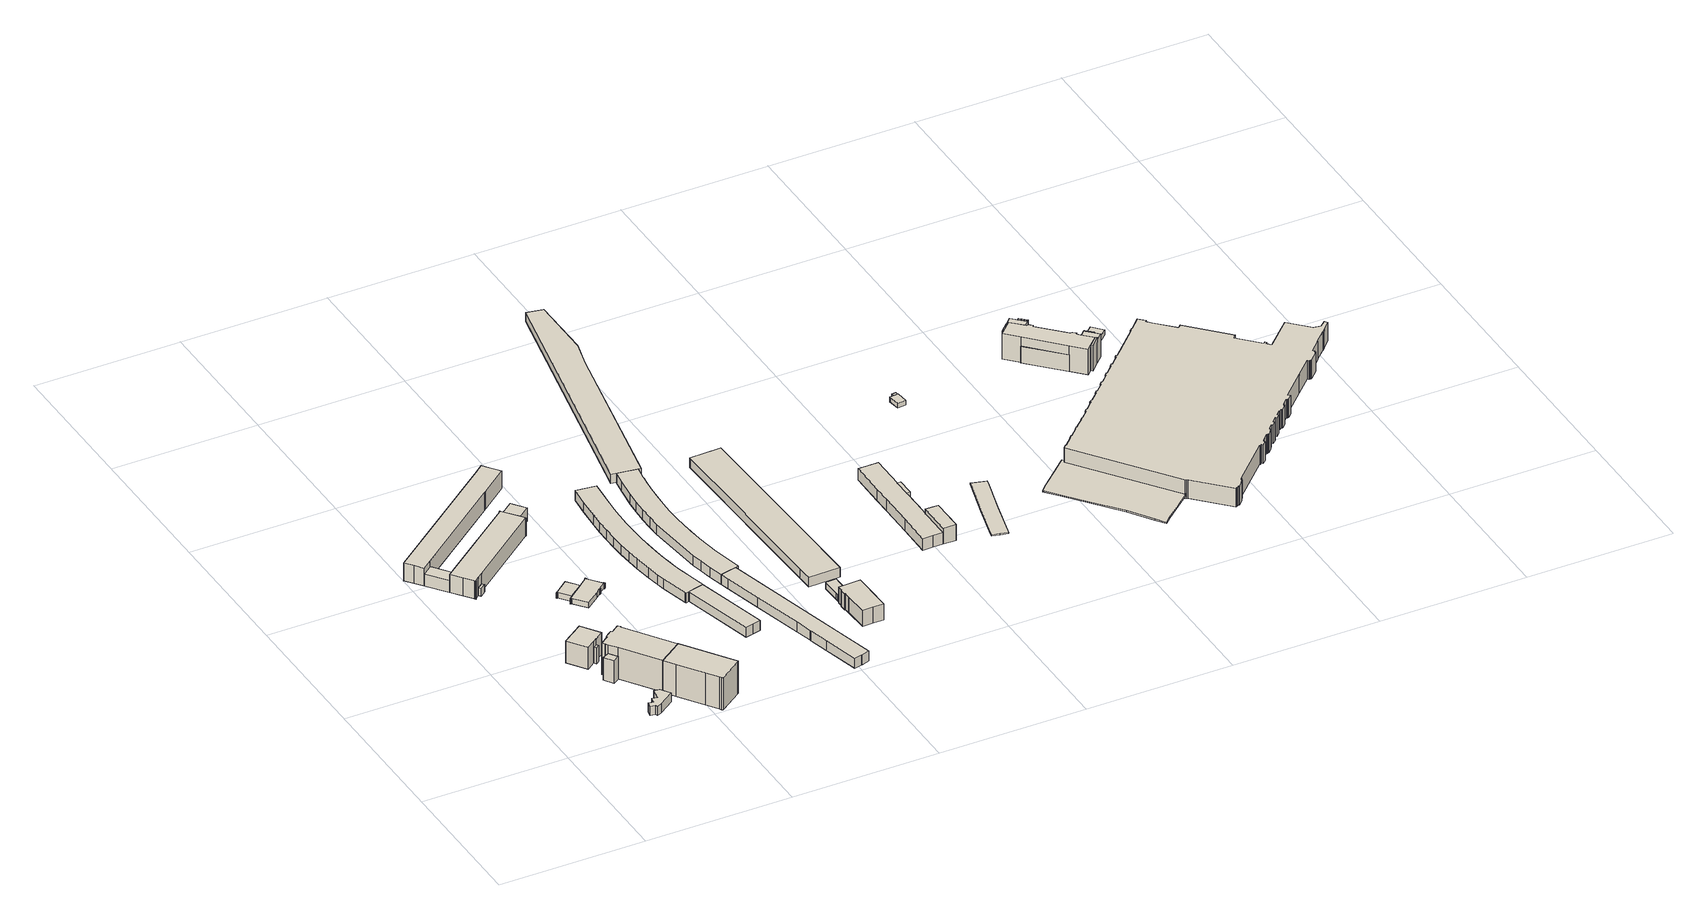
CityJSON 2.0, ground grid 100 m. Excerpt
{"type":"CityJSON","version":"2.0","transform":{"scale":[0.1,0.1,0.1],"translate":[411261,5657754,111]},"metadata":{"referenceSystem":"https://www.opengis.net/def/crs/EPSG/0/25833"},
"CityObjects":{
"building1":{"type":"Building","attributes":{"Dachtyp_tdc":"tdcPolyFlatRoof","Gemeindeschluessel":14612000,"Dachneigung":0,"QualitaetDacherkennung":60,"Geometrietyp2DReferenz":"3000","measuredHeight":16.54,"function":"31001_2000","roofType":"1000"},"geometry":[{"type":"Solid","lod":"1","boundaries":[[[[0,1,2,3]],[[4,5,6,7]],[[3,5,4,0]],[[2,6,5,3]],[[1,7,6,2]],[[0,4,7,1]]]]}]},
"building2":{"type":"Building","attributes":{"Dachtyp_tdc":"tdcPolyFlatRoof","Gemeindeschluessel":14612000,"Dachneigung":0,"QualitaetDacherkennung":17,"Geometrietyp2DReferenz":"3000","measuredHeight":6.6,"function":"31001_2000","roofType":"1000"},"geometry":[{"type":"Solid","lod":"1","boundaries":[[[[8,9,10,11,12,13,14,15,16,17,18]],[[19,20,21,22,23,24,25,26,27,28,29]],[[18,20,19,8]],[[17,21,20,18]],[[16,22,21,17]],[[15,23,22,16]],[[14,24,23,15]],[[13,25,24,14]],[[12,26,25,13]],[[11,27,26,12]],[[10,28,27,11]],[[9,29,28,10]],[[8,19,29,9]]]]}]},
"building3":{"type":"Building","attributes":{"Gemeindeschluessel":14612000,"Geometrietyp2DReferenz":"3000","function":"31001_2000","roofType":"9999"},"children":["building3-1","building3-2","building3-3"]},
"building3-1":{"type":"BuildingPart","attributes":{"Dachtyp_tdc":"tdcPolyFlatRoof","Dachneigung":3.13,"QualitaetDacherkennung":58,"Geometrietyp2DReferenz":"3000","measuredHeight":3.82,"roofType":"2100"},"parents":["building3"],"geometry":[{"type":"Solid","lod":"1","boundaries":[[[[30,31,32,33,32,34]],[[35,36,37,38,37,39]],[[34,36,35,30]],[[32,37,36,34]],[[37,32,31,39]],[[30,35,39,31]]]]}]},
"building3-2":{"type":"BuildingPart","attributes":{"Dachtyp_tdc":"tdcTentRoof","Dachneigung":30.51,"QualitaetDacherkennung":85,"Geometrietyp2DReferenz":"3000","measuredHeight":18.32,"roofType":"3500"},"parents":["building3"],"geometry":[{"type":"Solid","lod":"1","boundaries":[[[[40,41,42,43,44,45,46,47,48,49]],[[50,51,52,53,54,55,39,38,56,57]],[[49,51,50,40]],[[48,52,51,49]],[[47,53,52,48]],[[46,54,53,47]],[[45,55,54,46]],[[44,39,55,45]],[[43,38,39,44]],[[42,56,38,43]],[[41,57,56,42]],[[40,50,57,41]]]]}]},
"building3-3":{"type":"BuildingPart","attributes":{"Dachtyp_tdc":"tdcFreeFormRoof","Dachneigung":62.97,"QualitaetDacherkennung":15,"Geometrietyp2DReferenz":"3000","measuredHeight":12.81,"roofType":"5000"},"parents":["building3"],"geometry":[{"type":"Solid","lod":"1","boundaries":[[[[58,59,60,61,62]],[[50,63,64,52,51]],[[62,63,50,58]],[[61,64,63,62]],[[60,52,64,61]],[[59,51,52,60]],[[58,50,51,59]]]]}]},
"building4":{"type":"Building","attributes":{"Dachtyp_tdc":"tdcGableRoof","Gemeindeschluessel":14612000,"Dachneigung":44.58,"QualitaetDacherkennung":52,"Geometrietyp2DReferenz":"3000","measuredHeight":28.07,"function":"31001_2000","roofType":"3100"},"geometry":[{"type":"Solid","lod":"1","boundaries":[[[[65,66,67,68,69,70,71,72,73,74,75,76,77,78,79,80,81,82]],[[83,84,85,86,87,88,89,90,91,92,93,94,95,96,97,98,99,100]],[[82,84,83,65]],[[81,85,84,82]],[[80,86,85,81]],[[79,87,86,80]],[[78,88,87,79]],[[77,89,88,78]],[[76,90,89,77]],[[75,91,90,76]],[[74,92,91,75]],[[73,93,92,74]],[[72,94,93,73]],[[71,95,94,72]],[[70,96,95,71]],[[69,97,96,70]],[[68,98,97,69]],[[67,99,98,68]],[[66,100,99,67]],[[65,83,100,66]]]]}]},
"building5":{"type":"Building","attributes":{"Dachtyp_tdc":"tdcFreeFormRoof","Gemeindeschluessel":14612000,"Dachneigung":44.03,"QualitaetDacherkennung":47,"Geometrietyp2DReferenz":"3000","measuredHeight":28.09,"function":"31001_2000","roofType":"5000"},"geometry":[{"type":"Solid","lod":"1","boundaries":[[[[101,102,103,104,105,106,107,108,109,110]],[[111,112,113,114,115,116,117,118,119,120]],[[110,112,111,101]],[[109,113,112,110]],[[108,114,113,109]],[[107,115,114,108]],[[106,116,115,107]],[[105,117,116,106]],[[104,118,117,105]],[[103,119,118,104]],[[102,120,119,103]],[[101,111,120,102]]]]}]},
"building6":{"type":"Building","attributes":{"Gemeindeschluessel":14612000,"Geometrietyp2DReferenz":"3000","function":"31001_9998","roofType":"9999"},"children":["building6-1","building6-2","building6-3","building6-4"]},
"building6-1":{"type":"BuildingPart","attributes":{"Dachtyp_tdc":"tdcGableRoof","Dachneigung":61.88,"QualitaetDacherkennung":1,"Geometrietyp2DReferenz":"3000","measuredHeight":9.3,"roofType":"3100"},"parents":["building6"],"geometry":[{"type":"Solid","lod":"1","boundaries":[[[[121,122,123,124]],[[125,126,127,128]],[[124,126,125,121]],[[123,127,126,124]],[[122,128,127,123]],[[121,125,128,122]]]]}]},
"building6-2":{"type":"BuildingPart","attributes":{"Dachtyp_tdc":"tdcGableRoof","Dachneigung":22.52,"QualitaetDacherkennung":87,"Geometrietyp2DReferenz":"3000","measuredHeight":14.28,"roofType":"3100"},"parents":["building6"],"geometry":[{"type":"Solid","lod":"1","boundaries":[[[[129,130,131,132,133,134,135,136,137,138,139]],[[140,141,142,143,144,145,146,147,148,149,150]],[[139,141,140,129]],[[138,142,141,139]],[[137,143,142,138]],[[136,144,143,137]],[[135,145,144,136]],[[134,146,145,135]],[[133,147,146,134]],[[132,148,147,133]],[[131,149,148,132]],[[130,150,149,131]],[[129,140,150,130]]]]}]},
"building6-3":{"type":"BuildingPart","attributes":{"Dachtyp_tdc":"tdcPolyFlatRoof","Dachneigung":0,"QualitaetDacherkennung":51,"Geometrietyp2DReferenz":"3000","measuredHeight":8.92,"roofType":"1000"},"parents":["building6"],"geometry":[{"type":"Solid","lod":"1","boundaries":[[[[151,152,153,154,155]],[[156,142,141,157,158]],[[155,142,156,151]],[[154,141,142,155]],[[153,157,141,154]],[[152,158,157,153]],[[151,156,158,152]]]]}]},
"building6-4":{"type":"BuildingPart","attributes":{"Dachtyp_tdc":"tdcGableRoof","Dachneigung":19.02,"QualitaetDacherkennung":51,"Geometrietyp2DReferenz":"3000","measuredHeight":14.68,"roofType":"3100"},"parents":["building6"],"geometry":[{"type":"Solid","lod":"1","boundaries":[[[[159,160,161,162,163,164,165,166,167,168,169,170,171,172,173,174,175,176,177,178]],[[158,179,180,181,182,183,184,185,186,187,188,125,128,189,190,191,192,193,194,156]],[[177,179,158,178]],[[176,180,179,177]],[[175,181,180,176]],[[174,182,181,175]],[[173,183,182,174]],[[172,184,183,173]],[[171,185,184,172]],[[170,186,185,171]],[[169,187,186,170]],[[168,188,187,169]],[[167,125,188,168]],[[166,128,125,167]],[[165,189,128,166]],[[164,190,189,165]],[[163,191,190,164]],[[162,192,191,163]],[[161,193,192,162]],[[160,194,193,161]],[[159,156,194,160]],[[178,158,156,159]]]]}]},
"building7":{"type":"Building","attributes":{"Gemeindeschluessel":14612000,"Geometrietyp2DReferenz":"3000","function":"31001_2000","roofType":"9999"},"children":["building7-1","building7-2"]},
"building7-1":{"type":"BuildingPart","attributes":{"Dachtyp_tdc":"tdcPolyFlatRoof","Dachneigung":0,"QualitaetDacherkennung":70,"Geometrietyp2DReferenz":"3000","measuredHeight":4.04,"roofType":"1000"},"parents":["building7"],"geometry":[{"type":"MultiSurface","lod":"1","boundaries":[[[195,196,197,198,199,200,201,202]],[[203,204,205,206,207,208,209,210]],[[202,203,211,212]],[[201,204,203,202]],[[200,205,204,201]],[[199,206,205,200]],[[198,207,206,199]],[[197,208,207,198]],[[196,209,208,197]],[[195,210,209,196]],[[210,195,202,203]]]}]},
"building7-2":{"type":"BuildingPart","attributes":{"Dachtyp_tdc":"tdcPolyFlatRoof","Dachneigung":0,"QualitaetDacherkennung":71,"Geometrietyp2DReferenz":"3000","measuredHeight":3.96,"roofType":"1000"},"parents":["building7"],"geometry":[{"type":"Solid","lod":"1","boundaries":[[[[213,214,215,216,217,218,219,220,221,222,223,224,225,226,227,228,229,230,231,232,233]],[[210,234,235,236,237,238,239,240,241,242,243,244,245,246,247,248,249,250,251,252,211]],[[233,210,211,213]],[[232,234,210,233]],[[231,235,234,232]],[[230,236,235,231]],[[229,237,236,230]],[[228,238,237,229]],[[227,239,238,228]],[[226,240,239,227]],[[225,241,240,226]],[[224,242,241,225]],[[223,243,242,224]],[[222,244,243,223]],[[221,245,244,222]],[[220,246,245,221]],[[219,247,246,220]],[[218,248,247,219]],[[217,249,248,218]],[[216,250,249,217]],[[215,251,250,216]],[[214,252,251,215]],[[213,211,252,214]]]]}]},
"building8":{"type":"Building","attributes":{"Dachtyp_tdc":"tdcPolyFlatRoof","Gemeindeschluessel":14612000,"Dachneigung":0,"QualitaetDacherkennung":54,"Geometrietyp2DReferenz":"3000","measuredHeight":9.97,"function":"31001_9998","roofType":"1000"},"geometry":[{"type":"Solid","lod":"1","boundaries":[[[[253,254,255,256]],[[257,258,259,260]],[[256,258,257,253]],[[255,259,258,256]],[[254,260,259,255]],[[253,257,260,254]]]]}]},
"building9":{"type":"Building","attributes":{"Dachtyp_tdc":"tdcFreeFormRoof","Gemeindeschluessel":14612000,"Dachneigung":14.2,"QualitaetDacherkennung":96,"Geometrietyp2DReferenz":"3000","measuredHeight":7.87,"function":"31001_2000","roofType":"5000"},"geometry":[{"type":"Solid","lod":"1","boundaries":[[[[261,262,263,264,265,266,267,268,269]],[[270,271,272,273,274,275,276,277,278]],[[269,271,270,261]],[[268,272,271,269]],[[267,273,272,268]],[[266,274,273,267]],[[265,275,274,266]],[[264,276,275,265]],[[263,277,276,264]],[[262,278,277,263]],[[261,270,278,262]]]]}]},
"building10":{"type":"Building","attributes":{"Dachtyp_tdc":"tdcFreeFormRoof","Gemeindeschluessel":14612000,"Dachneigung":10.04,"QualitaetDacherkennung":33,"Geometrietyp2DReferenz":"3000","measuredHeight":8.33,"function":"31001_2000","roofType":"5000"},"geometry":[{"type":"Solid","lod":"1","boundaries":[[[[279,280,281,282,283,284,285,286,287,288,289,290,291,292,293,261,269,268,267,294,295,296,297,298,299,300,301,302,303,304,305,306,307,308,309]],[[310,311,312,313,314,315,316,317,318,319,320,321,322,323,324,325,326,327,328,329,330,331,332,333,334,335,336,337,338,339,340,341,342,343,344]],[[309,311,310,279]],[[308,312,311,309]],[[307,313,312,308]],[[306,314,313,307]],[[305,315,314,306]],[[304,316,315,305]],[[303,317,316,304]],[[302,318,317,303]],[[301,319,318,302]],[[300,320,319,301]],[[299,321,320,300]],[[298,322,321,299]],[[297,323,322,298]],[[296,324,323,297]],[[295,325,324,296]],[[294,326,325,295]],[[267,327,326,294]],[[268,328,327,267]],[[269,329,328,268]],[[261,330,329,269]],[[293,331,330,261]],[[292,332,331,293]],[[291,333,332,292]],[[290,334,333,291]],[[289,335,334,290]],[[288,336,335,289]],[[287,337,336,288]],[[286,338,337,287]],[[285,339,338,286]],[[284,340,339,285]],[[283,341,340,284]],[[282,342,341,283]],[[281,343,342,282]],[[280,344,343,281]],[[279,310,344,280]]]]}]},
"building11":{"type":"Building","attributes":{"Dachtyp_tdc":"tdcGableRoof","Gemeindeschluessel":14612000,"Dachneigung":17.45,"QualitaetDacherkennung":96,"Geometrietyp2DReferenz":"3000","measuredHeight":8.22,"function":"31001_2000","roofType":"3100"},"geometry":[{"type":"Solid","lod":"1","boundaries":[[[[345,346,347,348,349,350,351,352,353,354,355,356,357,358,359,360]],[[361,362,363,364,365,366,367,368,369,370,371,372,373,374,375,376]],[[360,362,361,345]],[[359,363,362,360]],[[358,364,363,359]],[[357,365,364,358]],[[356,366,365,357]],[[355,367,366,356]],[[354,368,367,355]],[[353,369,368,354]],[[352,370,369,353]],[[351,371,370,352]],[[350,372,371,351]],[[349,373,372,350]],[[348,374,373,349]],[[347,375,374,348]],[[346,376,375,347]],[[345,361,376,346]]]]}]},
"building12":{"type":"Building","attributes":{"Dachtyp_tdc":"tdcFreeFormRoof","Gemeindeschluessel":14612000,"Dachneigung":17.55,"QualitaetDacherkennung":87,"Geometrietyp2DReferenz":"3000","measuredHeight":8.69,"function":"31001_2000","roofType":"5000"},"geometry":[{"type":"Solid","lod":"1","boundaries":[[[[377,378,379,380,381,382,383,384,385,386,387,388,389,390,391,392,393,394,395,396,397,398,399,400,401,402,403,404,405]],[[406,407,408,409,410,411,412,413,414,415,416,417,418,419,420,421,422,423,424,425,426,427,428,429,430,431,432,433,434]],[[405,407,406,377]],[[404,408,407,405]],[[403,409,408,404]],[[402,410,409,403]],[[401,411,410,402]],[[400,412,411,401]],[[399,413,412,400]],[[398,414,413,399]],[[397,415,414,398]],[[396,416,415,397]],[[395,417,416,396]],[[394,418,417,395]],[[393,419,418,394]],[[392,420,419,393]],[[391,421,420,392]],[[390,422,421,391]],[[389,423,422,390]],[[388,424,423,389]],[[387,425,424,388]],[[386,426,425,387]],[[385,427,426,386]],[[384,428,427,385]],[[383,429,428,384]],[[382,430,429,383]],[[381,431,430,382]],[[380,432,431,381]],[[379,433,432,380]],[[378,434,433,379]],[[377,406,434,378]]]]}]},
"building13":{"type":"Building","attributes":{"Gemeindeschluessel":14612000,"Geometrietyp2DReferenz":"3000","function":"31001_2000","roofType":"9999"},"children":["building13-1","building13-2"]},
"building13-1":{"type":"BuildingPart","attributes":{"Dachtyp_tdc":"tdcGableRoof","Dachneigung":11.07,"QualitaetDacherkennung":82,"Geometrietyp2DReferenz":"3000","measuredHeight":12.51,"roofType":"3100"},"parents":["building13"],"geometry":[{"type":"Solid","lod":"1","boundaries":[[[[435,436,437,438,439,440,441,442,443,444,445,446,447,448,449,450,451]],[[452,453,454,455,456,457,458,459,460,461,462,463,464,465,466,467,468]],[[451,453,452,435]],[[450,454,453,451]],[[449,455,454,450]],[[448,456,455,449]],[[447,457,456,448]],[[446,458,457,447]],[[445,459,458,446]],[[444,460,459,445]],[[443,461,460,444]],[[442,462,461,443]],[[441,463,462,442]],[[440,464,463,441]],[[439,465,464,440]],[[438,466,465,439]],[[437,467,466,438]],[[436,468,467,437]],[[435,452,468,436]]]]}]},
"building13-2":{"type":"BuildingPart","attributes":{"Dachtyp_tdc":"tdcPolyFlatRoof","Dachneigung":0,"QualitaetDacherkennung":95,"Geometrietyp2DReferenz":"3000","measuredHeight":4.83,"roofType":"1000"},"parents":["building13"],"geometry":[{"type":"Solid","lod":"1","boundaries":[[[[469,470,471,472,473,474,475,476]],[[467,465,477,478,479,480,481,482]],[[476,465,467,469]],[[475,477,465,476]],[[474,478,477,475]],[[473,479,478,474]],[[472,480,479,473]],[[471,481,480,472]],[[470,482,481,471]],[[469,467,482,470]]]]}]},
"building14":{"type":"Building","attributes":{"Dachtyp_tdc":"tdcFreeFormRoof","Gemeindeschluessel":14612000,"Dachneigung":11.44,"QualitaetDacherkennung":81,"Geometrietyp2DReferenz":"3000","measuredHeight":8.37,"function":"31001_2000","roofType":"5000"},"geometry":[{"type":"Solid","lod":"1","boundaries":[[[[483,484,485,486,487,488,489]],[[490,491,492,493,494,495,496]],[[489,491,490,483]],[[488,492,491,489]],[[487,493,492,488]],[[486,494,493,487]],[[485,495,494,486]],[[484,496,495,485]],[[483,490,496,484]]]]}]},
"building15":{"type":"Building","attributes":{"Dachtyp_tdc":"tdcFreeFormRoof","Gemeindeschluessel":14612000,"Dachneigung":10.99,"QualitaetDacherkennung":85,"Geometrietyp2DReferenz":"3000","measuredHeight":7.46,"function":"31001_2000","roofType":"5000"},"geometry":[{"type":"Solid","lod":"1","boundaries":[[[[497,498,499,500,501,502]],[[503,504,505,506,507,508]],[[502,504,503,497]],[[501,505,504,502]],[[500,506,505,501]],[[499,507,506,500]],[[498,508,507,499]],[[497,503,508,498]]]]}]},
"building16":{"type":"Building","attributes":{"Gemeindeschluessel":14612000,"Geometrietyp2DReferenz":"3000","function":"31001_9998","roofType":"9999"},"children":["building16-1","building16-2","building16-3"]},
"building16-1":{"type":"BuildingPart","attributes":{"Dachtyp_tdc":"tdcHipAndGableRoof","Dachneigung":10.29,"QualitaetDacherkennung":41,"Geometrietyp2DReferenz":"3000","measuredHeight":9.18,"roofType":"5000"},"parents":["building16"],"geometry":[{"type":"Solid","lod":"1","boundaries":[[[[509,510,511,512,513]],[[514,515,516,517,518]],[[513,515,514,509]],[[512,516,515,513]],[[511,517,516,512]],[[510,518,517,511]],[[509,514,518,510]]]]}]},
"building16-2":{"type":"BuildingPart","attributes":{"Dachtyp_tdc":"tdcPolyFlatRoof","Dachneigung":14.45,"QualitaetDacherkennung":57,"Geometrietyp2DReferenz":"3000","measuredHeight":12.69,"roofType":"2100"},"parents":["building16"],"geometry":[{"type":"Solid","lod":"1","boundaries":[[[[519,520,521,522,523]],[[524,525,526,527,528]],[[523,525,524,519]],[[522,526,525,523]],[[521,527,526,522]],[[520,528,527,521]],[[519,524,528,520]]]]}]},
"building16-3":{"type":"BuildingPart","attributes":{"Dachtyp_tdc":"tdcGableRoof","Dachneigung":16.32,"QualitaetDacherkennung":34,"Geometrietyp2DReferenz":"3000","measuredHeight":9.53,"roofType":"3100"},"parents":["building16"],"geometry":[{"type":"Solid","lod":"1","boundaries":[[[[529,530,531,532,533,534,535,536,537,538,539,540,541,542,543,544]],[[514,545,546,547,548,525,524,549,550,551,552,553,554,555,556,515]],[[544,514,515,529]],[[543,545,514,544]],[[542,546,545,543]],[[541,547,546,542]],[[540,548,547,541]],[[539,525,548,540]],[[538,524,525,539]],[[537,549,524,538]],[[536,550,549,537]],[[535,551,550,536]],[[534,552,551,535]],[[533,553,552,534]],[[532,554,553,533]],[[531,555,554,532]],[[530,556,555,531]],[[529,515,556,530]]]]}]},
"building17":{"type":"Building","attributes":{"Erfassungsdatum_Objekt":"2021-12-02","BodenHoehe":114.56,"gemHoehe":0,"BauwerkHoehe":1,"Breite":10.5,"Gemeindeschluessel":"14612000","Geometrietyp2DReferenz":"3000","measuredHeight":1,"function":"53001_1800"},"geometry":[{"type":"Solid","lod":"1","boundaries":[[[[557,558,559,560,561,562,563,564,565,566,567,568,569]],[[570,571,572,573,574,575,576,577,578,579,580,581,582]],[[569,571,570,557]],[[568,572,571,569]],[[567,573,572,568]],[[566,574,573,567]],[[565,575,574,566]],[[564,576,575,565]],[[563,577,576,564]],[[562,578,577,563]],[[561,579,578,562]],[[560,580,579,561]],[[559,581,580,560]],[[558,582,581,559]],[[557,570,582,558]]]]}]},
"building18":{"type":"Building","attributes":{"Gemeindeschluessel":14612000,"Geometrietyp2DReferenz":"3000","function":"31001_9998","roofType":"9999"},"children":["building18-1","building18-2"]},
"building18-1":{"type":"BuildingPart","attributes":{"Dachtyp_tdc":"tdcPolyFlatRoof","Dachneigung":5.96,"QualitaetDacherkennung":71,"Geometrietyp2DReferenz":"3000","measuredHeight":3.78,"roofType":"2100"},"parents":["building18"],"geometry":[{"type":"Solid","lod":"1","boundaries":[[[[583,584,585,586,587]],[[588,589,590,591,592]],[[587,589,588,583]],[[586,590,589,587]],[[585,591,590,586]],[[584,592,591,585]],[[583,588,592,584]]]]}]},
"building18-2":{"type":"BuildingPart","attributes":{"Dachtyp_tdc":"tdcPolyFlatRoof","Dachneigung":7.46,"QualitaetDacherkennung":75,"Geometrietyp2DReferenz":"3000","measuredHeight":3.17,"roofType":"2100"},"parents":["building18"],"geometry":[{"type":"Solid","lod":"1","boundaries":[[[[593,594,595,596]],[[590,589,597,598]],[[596,589,590,593]],[[595,597,589,596]],[[594,598,597,595]],[[593,590,598,594]]]]}]},
"building19":{"type":"Building","attributes":{"Erfassungsdatum_Objekt":"2021-12-02","BodenHoehe":114.18,"gemHoehe":0,"BauwerkHoehe":1,"Gemeindeschluessel":"14612000","Geometrietyp2DReferenz":"3000","measuredHeight":1,"function":"53001_1800"},"geometry":[{"type":"Solid","lod":"1","boundaries":[[[[599,600,601,602,603,604,605,606,607,608,609,610,611,612,613,614,615,616]],[[617,618,619,620,621,622,623,624,625,626,627,628,629,630,631,632,633,634]],[[616,618,617,599]],[[615,619,618,616]],[[614,620,619,615]],[[613,621,620,614]],[[612,622,621,613]],[[611,623,622,612]],[[610,624,623,611]],[[609,625,624,610]],[[608,626,625,609]],[[607,627,626,608]],[[606,628,627,607]],[[605,629,628,606]],[[604,630,629,605]],[[603,631,630,604]],[[602,632,631,603]],[[601,633,632,602]],[[600,634,633,601]],[[599,617,634,600]]]]}]},
"building20":{"type":"Building","attributes":{"name":"Sächsisches Staatsministerium der Justiz und für Demokratie, Europa und Gleichstellung","Gemeindeschluessel":14612000,"Geometrietyp2DReferenz":"3000","function":"31001_3010","roofType":"9999"},"children":["building20-1","building20-2","building20-3","building20-4","building20-5","building20-6","building20-7","building20-8"]},
"building20-1":{"type":"BuildingPart","attributes":{"Dachtyp_tdc":"tdcFreeFormRoof","Dachneigung":72.94,"QualitaetDacherkennung":13,"Geometrietyp2DReferenz":"3000","measuredHeight":18.16,"roofType":"5000"},"parents":["building20"],"geometry":[{"type":"Solid","lod":"1","boundaries":[[[[635,636,637,638]],[[639,640,641,642]],[[638,640,639,635]],[[637,641,640,638]],[[636,642,641,637]],[[635,639,642,636]]]]}]},
"building20-2":{"type":"BuildingPart","attributes":{"Dachtyp_tdc":"tdcCutGableRoof","Dachneigung":0.32,"QualitaetDacherkennung":50,"Geometrietyp2DReferenz":"3000","measuredHeight":18.45,"roofType":"9999"},"parents":["building20"],"geometry":[{"type":"Solid","lod":"1","boundaries":[[[[643,644,645,646]],[[647,648,649,650]],[[646,648,647,643]],[[645,649,648,646]],[[644,650,649,645]],[[643,647,650,644]]]]}]},
"building20-3":{"type":"BuildingPart","attributes":{"Dachtyp_tdc":"tdcCutGableRoof","Dachneigung":0.277,"QualitaetDacherkennung":50,"Geometrietyp2DReferenz":"3000","measuredHeight":18.48,"roofType":"9999"},"parents":["building20"],"geometry":[{"type":"Solid","lod":"1","boundaries":[[[[651,652,653,654]],[[641,655,656,657]],[[654,655,641,651]],[[653,656,655,654]],[[652,657,656,653]],[[651,641,657,652]]]]}]},
"building20-4":{"type":"BuildingPart","attributes":{"Dachtyp_tdc":"tdcGableRoof","Dachneigung":56.11,"QualitaetDacherkennung":15,"Geometrietyp2DReferenz":"3000","measuredHeight":22.39,"roofType":"3100"},"parents":["building20"],"geometry":[{"type":"Solid","lod":"1","boundaries":[[[[658,659,660,661]],[[662,650,663,664]],[[661,650,662,658]],[[660,663,650,661]],[[659,664,663,660]],[[658,662,664,659]]]]}]},
"building20-5":{"type":"BuildingPart","attributes":{"Dachtyp_tdc":"tdcGableRoof","Dachneigung":25.13,"QualitaetDacherkennung":2,"Geometrietyp2DReferenz":"3000","measuredHeight":16.59,"roofType":"3100"},"parents":["building20"],"geometry":[{"type":"Solid","lod":"1","boundaries":[[[[665,666,667,668]],[[669,670,671,672]],[[668,670,669,665]],[[667,671,670,668]],[[666,672,671,667]],[[665,669,672,666]]]]}]},
"building20-6":{"type":"BuildingPart","attributes":{"Dachtyp_tdc":"tdcPolyFlatRoof","Dachneigung":0,"QualitaetDacherkennung":37,"Geometrietyp2DReferenz":"3000","measuredHeight":18.47,"roofType":"1000"},"parents":["building20"],"geometry":[{"type":"Solid","lod":"1","boundaries":[[[[673,674,675,676,677,678,679,680,681,682,683,684,685,686,687,688,689,690,691,692,693,694]],[[662,664,695,672,671,696,639,642,657,697,698,699,700,701,702,703,704,705,706,707,708,647]],[[694,664,662,673]],[[693,695,664,694]],[[692,672,695,693]],[[691,671,672,692]],[[690,696,671,691]],[[689,639,696,690]],[[688,642,639,689]],[[687,657,642,688]],[[686,697,657,687]],[[685,698,697,686]],[[684,699,698,685]],[[683,700,699,684]],[[682,701,700,683]],[[681,702,701,682]],[[680,703,702,681]],[[679,704,703,680]],[[678,705,704,679]],[[677,706,705,678]],[[676,707,706,677]],[[675,708,707,676]],[[674,647,708,675]],[[673,662,647,674]]]]}]},
"building20-7":{"type":"BuildingPart","attributes":{"Dachtyp_tdc":"tdcFreeFormRoof","Dachneigung":80.03,"QualitaetDacherkennung":20,"Geometrietyp2DReferenz":"3000","measuredHeight":18.15,"roofType":"5000"},"parents":["building20"],"geometry":[{"type":"Solid","lod":"1","boundaries":[[[[709,710,711,712]],[[648,713,714,715]],[[712,713,648,709]],[[711,714,713,712]],[[710,715,714,711]],[[709,648,715,710]]]]}]},
"building20-8":{"type":"BuildingPart","attributes":{"Dachtyp_tdc":"tdcFreeFormRoof","Dachneigung":80.43,"QualitaetDacherkennung":25,"Geometrietyp2DReferenz":"3000","measuredHeight":18.13,"roofType":"5000"},"parents":["building20"],"geometry":[{"type":"Solid","lod":"1","boundaries":[[[[716,717,718,719]],[[720,721,722,656]],[[719,721,720,716]],[[718,722,721,719]],[[717,656,722,718]],[[716,720,656,717]]]]}]},
"building21":{"type":"Building","attributes":{"Dachtyp_tdc":"tdcFreeFormRoof","Gemeindeschluessel":14612000,"Dachneigung":14,"QualitaetDacherkennung":18,"Geometrietyp2DReferenz":"3000","measuredHeight":22.2,"function":"31001_9998","roofType":"5000"},"geometry":[{"type":"Solid","lod":"1","boundaries":[[[[723,724,725,726,727,728,729,730,731,732,733,734,735,736,737,738,739,740,741,742,743,744,745,746,747,748,749,750,751,752,753,754,755,756,757,758,759,760,761,762,763,764,765,766,767,768,769,770,771,772,773,774,775,776,777,778,779,780,781,782,783,784,785,786,787,788,789,790,791,792,793,794,795,796,797,798,799,800,801,802,803,804,805,806,807,808,809,810,811,812,813,814,815,816,817,818,819,820,821,822,823,824,825,826,827,828,829,830,831,832,833,834,835,836,837,838,839,840,841,842,843,844,845,846,847,848,849,850,851,852,853,854,855,856,857,858,859,860,861,862,863,864,865,866,867,868,869,870,871,872,873,874,875,876,877,878,879,880,881,882,883,884,885,886,887,888,889,890,891,892,893]],[[894,895,896,897,898,899,900,901,902,903,904,905,906,907,908,909,910,911,912,913,914,915,916,917,918,919,920,921,922,923,924,925,926,927,928,929,930,931,932,933,934,935,936,937,938,939,940,941,942,943,944,945,946,947,948,949,950,951,952,953,954,955,956,957,958,959,960,961,962,963,964,965,966,967,968,969,970,971,972,973,974,975,976,977,978,979,980,981,982,983,984,985,986,987,988,989,990,991,992,993,994,995,996,997,998,999,1000,1001,1002,1003,1004,1005,1006,1007,1008,1009,1010,1011,1012,1013,1014,1015,1016,1017,1018,1019,1020,1021,1022,1023,1024,1025,1026,1027,1028,1029,1030,1031,1032,1033,1034,1035,1036,1037,1038,1039,1040,1041,1042,1043,1044,1045,1046,1047,1048,1049,1050,1051,1052,1053,1054,1055,1056,1057,1058,1059,1060,1061,1062,1063,1064]],[[893,895,894,723]],[[892,896,895,893]],[[891,897,896,892]],[[890,898,897,891]],[[889,899,898,890]],[[888,900,899,889]],[[887,901,900,888]],[[886,902,901,887]],[[885,903,902,886]],[[884,904,903,885]],[[883,905,904,884]],[[882,906,905,883]],[[881,907,906,882]],[[880,908,907,881]],[[879,909,908,880]],[[878,910,909,879]],[[877,911,910,878]],[[876,912,911,877]],[[875,913,912,876]],[[874,914,913,875]],[[873,915,914,874]],[[872,916,915,873]],[[871,917,916,872]],[[870,918,917,871]],[[869,919,918,870]],[[868,920,919,869]],[[867,921,920,868]],[[866,922,921,867]],[[865,923,922,866]],[[864,924,923,865]],[[863,925,924,864]],[[862,926,925,863]],[[861,927,926,862]],[[860,928,927,861]],[[859,929,928,860]],[[858,930,929,859]],[[857,931,930,858]],[[856,932,931,857]],[[855,933,932,856]],[[854,934,933,855]],[[853,935,934,854]],[[852,936,935,853]],[[851,937,936,852]],[[850,938,937,851]],[[849,939,938,850]],[[848,940,939,849]],[[847,941,940,848]],[[846,942,941,847]],[[845,943,942,846]],[[844,944,943,845]],[[843,945,944,844]],[[842,946,945,843]],[[841,947,946,842]],[[840,948,947,841]],[[839,949,948,840]],[[838,950,949,839]],[[837,951,950,838]],[[836,952,951,837]],[[835,953,952,836]],[[834,954,953,835]],[[833,955,954,834]],[[832,956,955,833]],[[831,957,956,832]],[[830,958,957,831]],[[829,959,958,830]],[[828,960,959,829]],[[827,961,960,828]],[[826,962,961,827]],[[825,963,962,826]],[[824,964,963,825]],[[823,965,964,824]],[[822,966,965,823]],[[821,967,966,822]],[[820,968,967,821]],[[819,969,968,820]],[[818,970,969,819]],[[817,971,970,818]],[[816,972,971,817]],[[815,973,972,816]],[[814,974,973,815]],[[813,975,974,814]],[[812,976,975,813]],[[811,977,976,812]],[[810,978,977,811]],[[809,979,978,810]],[[808,980,979,809]],[[807,981,980,808]],[[806,982,981,807]],[[805,983,982,806]],[[804,984,983,805]],[[803,985,984,804]],[[802,986,985,803]],[[801,987,986,802]],[[800,988,987,801]],[[799,989,988,800]],[[798,990,989,799]],[[797,991,990,798]],[[796,992,991,797]],[[795,993,992,796]],[[794,994,993,795]],[[793,995,994,794]],[[792,996,995,793]],[[791,997,996,792]],[[790,998,997,791]],[[789,999,998,790]],[[788,1000,999,789]],[[787,1001,1000,788]],[[786,1002,1001,787]],[[785,1003,1002,786]],[[784,1004,1003,785]],[[783,1005,1004,784]],[[782,1006,1005,783]],[[781,1007,1006,782]],[[780,1008,1007,781]],[[779,1009,1008,780]],[[778,1010,1009,779]],[[777,1011,1010,778]],[[776,1012,1011,777]],[[775,1013,1012,776]],[[774,1014,1013,775]],[[773,1015,1014,774]],[[772,1016,1015,773]],[[771,1017,1016,772]],[[770,1018,1017,771]],[[769,1019,1018,770]],[[768,1020,1019,769]],[[767,1021,1020,768]],[[766,1022,1021,767]],[[765,1023,1022,766]],[[764,1024,1023,765]],[[763,1025,1024,764]],[[762,1026,1025,763]],[[761,1027,1026,762]],[[760,1028,1027,761]],[[759,1029,1028,760]],[[758,1030,1029,759]],[[757,1031,1030,758]],[[756,1032,1031,757]],[[755,1033,1032,756]],[[754,1034,1033,755]],[[753,1035,1034,754]],[[752,1036,1035,753]],[[751,1037,1036,752]],[[750,1038,1037,751]],[[749,1039,1038,750]],[[748,1040,1039,749]],[[747,1041,1040,748]],[[746,1042,1041,747]],[[745,1043,1042,746]],[[744,1044,1043,745]],[[743,1045,1044,744]],[[742,1046,1045,743]],[[741,1047,1046,742]],[[740,1048,1047,741]],[[739,1049,1048,740]],[[738,1050,1049,739]],[[737,1051,1050,738]],[[736,1052,1051,737]],[[735,1053,1052,736]],[[734,1054,1053,735]],[[733,1055,1054,734]],[[732,1056,1055,733]],[[731,1057,1056,732]],[[730,1058,1057,731]],[[729,1059,1058,730]],[[728,1060,1059,729]],[[727,1061,1060,728]],[[726,1062,1061,727]],[[725,1063,1062,726]],[[724,1064,1063,725]],[[723,894,1064,724]]]]}]},
"building22":{"type":"Building","attributes":{"Dachtyp_tdc":"tdcPolyFlatRoof","Gemeindeschluessel":14612000,"Dachneigung":0,"QualitaetDacherkennung":85,"Geometrietyp2DReferenz":"3000","measuredHeight":3.74,"function":"31001_2000","roofType":"1000"},"geometry":[{"type":"Solid","lod":"1","boundaries":[[[[1065,1066,1067,1068]],[[1069,1070,1071,1072]],[[1068,1070,1069,1065]],[[1067,1071,1070,1068]],[[1066,1072,1071,1067]],[[1065,1069,1072,1066]]]]}]}
},
"vertices":[
[653,588,175],[613,645,175],[569,622,175],[610,558,175],[653,588,9],[610,558,9],[569,622,9],[613,645,9],
[716,154,72],[825,230,72],[780,295,72],[743,301,72],[730,227,72],[693,233,72],[686,195,72],[651,200,72],[645,163,72],[679,157,72],[686,141,72],[716,154,6],[686,141,6],[679,157,6],[645,163,6],[651,200,6],[686,195,6],[693,233,6],[730,227,6],[743,301,6],[780,295,6],[825,230,6],
[499,958,45],[516,934,45],[541,952,45],[552,959,45],[524,976,45],[499,958,8],[524,976,8],[541,952,8],[552,959,8],[516,934,8],
[628,827,168],[687,869,168],[601,993,168],[552,959,168],[516,934,168],[504,926,168],[456,892,168],[543,768,168],[602,810,168],[628,828,168],[628,827,8],[628,828,8],[602,810,8],[543,768,8],[456,892,8],[504,926,8],[601,993,8],[687,869,8],
[628,827,126],[628,828,126],[602,810,126],[613,794,126],[639,812,126],[639,812,8],[613,794,8],
[702,756,240],[695,756,240],[691,761,240],[667,744,240],[642,725,240],[647,719,240],[588,677,240],[601,660,240],[602,661,240],[613,645,240],[653,588,240],[826,342,240],[908,399,240],[990,457,240],[768,779,240],[770,781,240],[759,796,240],[756,795,240],[702,756,11],[756,795,11],[759,796,11],[770,781,11],[768,779,11],[990,457,11],[908,399,11],[826,342,11],[653,588,11],[613,645,11],[602,661,11],[601,660,11],[588,677,11],[647,719,11],[642,725,11],[667,744,11],[691,761,11],[695,756,11],
[1060,9,241],[1066,13,241],[1217,118,241],[1224,123,241],[990,457,241],[826,342,241],[879,267,241],[992,105,241],[1047,26,241],[1055,15,241],[1060,9,6],[1055,15,6],[1047,26,6],[992,105,6],[879,267,6],[826,342,6],[990,457,6],[1224,123,6],[1217,118,6],[1066,13,6],
[366,1808,56],[328,1778,56],[341,1764,56],[378,1793,56],[366,1808,1],[378,1793,1],[341,1764,1],[328,1778,1],
[780,2559,130],[795,2570,130],[984,2717,130],[943,2770,130],[901,2825,130],[859,2793,130],[849,2784,130],[4,2128,130],[47,2074,130],[88,2021,130],[154,2073,130],[780,2559,1],[154,2073,1],[88,2021,1],[47,2074,1],[4,2128,1],[849,2784,1],[859,2793,1],[901,2825,1],[943,2770,1],[984,2717,1],[795,2570,1],
[190,1888,90],[257,1940,90],[229,1976,90],[154,2073,90],[88,2021,90],[190,1888,1],[229,1976,1],[257,1940,1],
[190,1888,132],[245,1819,132],[294,1757,132],[292,1756,132],[297,1750,132],[302,1755,132],[301,1757,132],[328,1778,132],[366,1808,132],[367,1808,132],[872,2204,132],[874,2202,132],[880,2206,132],[846,2250,132],[828,2273,132],[776,2340,132],[773,2344,132],[768,2340,132],[769,2337,132],[257,1940,132],[769,2337,1],[768,2340,1],[773,2344,1],[776,2340,1],[828,2273,1],[846,2250,1],[880,2206,1],[874,2202,1],[872,2204,1],[367,1808,1],[301,1757,1],[302,1755,1],[297,1750,1],[292,1756,1],[294,1757,1],[245,1819,1],
[879,1508,64],[817,1585,64],[721,1508,64],[719,1511,64],[713,1506,64],[718,1499,64],[722,1503,64],[781,1430,64],[781,1430,24],[722,1503,24],[718,1499,24],[713,1506,24],[719,1511,24],[721,1508,24],[817,1585,24],[879,1508,24],[777,1426,24],[777,1426,64],
[777,1426,63],[760,1413,63],[765,1407,63],[769,1410,63],[839,1323,63],[934,1396,63],[964,1421,63],[968,1416,63],[974,1421,63],[970,1426,63],[1015,1461,63],[1018,1457,63],[1024,1462,63],[1019,1468,63],[1015,1464,63],[944,1554,63],[948,1557,63],[943,1563,63],[937,1558,63],[939,1556,63],[879,1508,63],[939,1556,24],[937,1558,24],[943,1563,24],[948,1557,24],[944,1554,24],[1015,1464,24],[1019,1468,24],[1024,1462,24],[1018,1457,24],[1015,1461,24],[970,1426,24],[974,1421,24],[968,1416,24],[964,1421,24],[934,1396,24],[839,1323,24],[769,1410,24],[765,1407,24],[760,1413,24],
[885,2425,102],[776,2340,102],[846,2250,102],[955,2335,102],[885,2425,2],[955,2335,2],[846,2250,2],[776,2340,2],
[1407,1109,90],[1408,1107,90],[1410,1107,90],[1536,612,90],[1591,625,90],[1645,639,90],[1517,1137,90],[1463,1124,90],[1454,1122,90],[1407,1109,18],[1454,1122,18],[1463,1124,18],[1517,1137,18],[1645,639,18],[1591,625,18],[1536,612,18],[1410,1107,18],[1408,1107,18],
[1441,2362,90],[1305,2379,90],[1292,2244,90],[1281,2098,90],[1277,2009,90],[1276,1918,90],[1277,1829,90],[1281,1738,90],[1288,1649,90],[1295,1559,90],[1311,1445,90],[1326,1356,90],[1337,1301,90],[1385,1110,90],[1386,1104,90],[1519,1138,90],[1518,1143,90],[1500,1215,90],[1488,1266,90],[1472,1327,90],[1461,1382,90],[1449,1455,90],[1441,1508,90],[1433,1573,90],[1425,1661,90],[1419,1745,90],[1415,1833,90],[1413,1917,90],[1416,2023,90],[1419,2089,90],[1429,2227,90],[1441,2362,17],[1429,2227,17],[1419,2089,17],[1416,2023,17],[1413,1917,17],[1415,1833,17],[1419,1745,17],[1425,1661,17],[1433,1573,17],[1441,1508,17],[1449,1455,17],[1461,1382,17],[1472,1327,17],[1488,1266,17],[1500,1215,17],[1518,1143,17],[1519,1138,17],[1517,1137,17],[1463,1124,17],[1454,1122,17],[1407,1109,17],[1386,1104,17],[1385,1110,17],[1337,1301,17],[1326,1356,17],[1311,1445,17],[1295,1559,17],[1288,1649,17],[1281,1738,17],[1277,1829,17],[1276,1918,17],[1277,2009,17],[1281,2098,17],[1292,2244,17],[1305,2379,17],
[1898,262,90],[1962,15,90],[2016,28,90],[2017,28,90],[2072,43,90],[2001,324,90],[1999,331,90],[1998,335,90],[1777,1204,90],[1721,1191,90],[1666,1179,90],[1681,1119,90],[1746,863,90],[1834,518,90],[1862,406,90],[1865,394,90],[1898,262,17],[1865,394,17],[1862,406,17],[1834,518,17],[1746,863,17],[1681,1119,17],[1666,1179,17],[1721,1191,17],[1777,1204,17],[1998,335,17],[1999,331,17],[2001,324,17],[2072,43,17],[2017,28,17],[2016,28,17],[1962,15,17],
[1568,1919,92],[1570,1830,92],[1610,1437,92],[1625,1362,92],[1643,1275,92],[1666,1179,92],[1777,1204,92],[1798,1209,92],[1776,1303,92],[1758,1386,92],[1753,1409,92],[1727,1579,92],[1717,1664,92],[1711,1750,92],[1706,1834,92],[1705,1921,92],[1706,2005,92],[1710,2090,92],[1716,2176,92],[1723,2250,92],[1729,2294,92],[1732,2315,92],[1745,2400,92],[1668,2413,92],[1610,2421,92],[1598,2332,92],[1580,2188,92],[1573,2099,92],[1569,2009,92],[1568,1919,16],[1569,2009,16],[1573,2099,16],[1580,2188,16],[1598,2332,16],[1610,2421,16],[1668,2413,16],[1745,2400,16],[1732,2315,16],[1729,2294,16],[1723,2250,16],[1716,2176,16],[1710,2090,16],[1706,2005,16],[1705,1921,16],[1706,1834,16],[1711,1750,16],[1717,1664,16],[1727,1579,16],[1753,1409,16],[1758,1386,16],[1776,1303,16],[1798,1209,16],[1777,1204,16],[1666,1179,16],[1643,1275,16],[1625,1362,16],[1610,1437,16],[1570,1830,16],
[2347,674,139],[2345,674,139],[2273,671,139],[2271,671,139],[2196,668,139],[2198,632,139],[2193,631,139],[2195,587,139],[2198,587,139],[2200,548,139],[2202,548,139],[2207,380,139],[2280,382,139],[2281,382,139],[2353,384,139],[2348,551,139],[2350,552,139],[2347,674,22],[2350,552,22],[2348,551,22],[2353,384,22],[2281,382,22],[2280,382,22],[2207,380,22],[2202,548,22],[2200,548,22],[2198,587,22],[2195,587,22],[2193,631,22],[2198,632,22],[2196,668,22],[2271,671,22],[2273,671,22],[2345,674,22],
[2273,671,70],[2269,840,70],[2197,838,70],[2201,710,70],[2201,691,70],[2202,671,70],[2196,670,70],[2196,668,70],[2196,670,22],[2202,671,22],[2201,691,22],[2201,710,22],[2197,838,22],[2269,840,22],
[2076,2365,89],[2077,2353,89],[2114,1009,89],[2117,905,89],[2333,911,89],[2331,1016,89],[2293,2371,89],[2076,2365,20],[2293,2371,20],[2331,1016,20],[2333,911,20],[2117,905,20],[2114,1009,20],[2077,2353,20],
[1769,2409,82],[1997,3566,82],[2041,3743,82],[2041,4177,82],[1930,4199,82],[1578,2439,82],[1769,2409,17],[1578,2439,17],[1930,4199,17],[2041,4177,17],[2041,3743,17],[1997,3566,17],
[3052,1410,99],[3075,1409,99],[3075,1423,99],[3076,1534,99],[3053,1534,99],[3052,1410,13],[3053,1534,13],[3076,1534,13],[3075,1423,13],[3075,1409,13],
[3050,939,129],[3138,938,129],[3139,1168,129],[3097,1169,129],[3051,1169,129],[3050,939,13],[3051,1169,13],[3097,1169,13],[3139,1168,13],[3138,938,13],
[3053,1534,97],[3054,1780,97],[2986,1780,97],[2915,1780,97],[2914,1533,97],[2913,1409,97],[2912,1169,97],[2911,939,97],[2982,939,97],[3050,939,97],[3051,1169,97],[3051,1190,97],[3052,1200,97],[3052,1275,97],[3052,1373,97],[3052,1410,97],[3052,1373,13],[3052,1275,13],[3052,1200,13],[3051,1190,13],[2982,939,13],[2911,939,13],[2912,1169,13],[2913,1409,13],[2914,1533,13],[2915,1780,13],[2986,1780,13],[3054,1780,13],
[3333,849,46],[3384,836,46],[3435,824,46],[3440,843,46],[3502,1091,46],[3572,1346,46],[3577,1365,46],[3526,1379,46],[3476,1393,46],[3470,1374,46],[3400,1118,46],[3400,1117,46],[3338,868,46],[3333,849,36],[3338,868,36],[3400,1117,36],[3400,1118,36],[3470,1374,36],[3476,1393,36],[3526,1379,36],[3577,1365,36],[3572,1346,36],[3502,1091,36],[3440,843,36],[3435,824,36],[3384,836,36],
[3468,2416,56],[3477,2335,56],[3536,2341,56],[3528,2422,56],[3497,2419,56],[3468,2416,21],[3497,2419,21],[3528,2422,21],[3536,2341,21],[3477,2335,21],
[3528,2422,51],[3525,2447,51],[3494,2444,51],[3497,2419,51],[3494,2444,21],[3525,2447,21],
[3829,1126,42],[3909,1025,42],[4022,888,42],[4174,700,42],[4286,540,42],[4331,478,42],[4372,521,42],[4475,607,42],[4569,685,42],[4583,700,42],[4526,785,42],[4410,932,42],[4262,1127,42],[4150,1276,42],[4081,1361,42],[4067,1347,42],[3975,1263,42],[3870,1169,42],[3829,1126,32],[3870,1169,32],[3975,1263,32],[4067,1347,32],[4081,1361,32],[4150,1276,32],[4262,1127,32],[4410,932,32],[4526,785,32],[4583,700,32],[4569,685,32],[4475,607,32],[4372,521,32],[4331,478,32],[4286,540,32],[4174,700,32],[4022,888,32],[3909,1025,32],
[4317,2546,183],[4373,2601,183],[4362,2612,183],[4307,2556,183],[4317,2546,14],[4307,2556,14],[4362,2612,14],[4373,2601,14],
[4693,2282,181],[4770,2205,181],[4819,2254,181],[4742,2330,181],[4693,2282,14],[4742,2330,14],[4819,2254,14],[4770,2205,14],
[4362,2612,176],[4443,2531,176],[4495,2583,176],[4413,2664,176],[4413,2664,14],[4495,2583,14],[4443,2531,14],
[4760,2215,200],[4699,2155,200],[4710,2144,200],[4770,2205,200],[4760,2215,14],[4710,2144,14],[4699,2155,14],
[4576,2204,135],[4579,2207,135],[4366,2426,135],[4363,2423,135],[4576,2204,14],[4363,2423,14],[4366,2426,14],[4579,2207,14],
[4760,2215,199],[4693,2282,199],[4678,2297,199],[4680,2299,199],[4682,2308,199],[4662,2328,199],[4651,2327,199],[4649,2325,199],[4484,2491,199],[4486,2493,199],[4488,2502,199],[4468,2522,199],[4457,2521,199],[4455,2519,199],[4443,2531,199],[4373,2601,199],[4317,2546,199],[4282,2512,199],[4366,2426,199],[4579,2207,199],[4664,2120,199],[4699,2155,199],[4664,2120,14],[4282,2512,14],[4455,2519,14],[4457,2521,14],[4468,2522,14],[4488,2502,14],[4486,2493,14],[4484,2491,14],[4649,2325,14],[4651,2327,14],[4662,2328,14],[4682,2308,14],[4680,2299,14],[4678,2297,14],
[4742,2330,178],[4786,2287,178],[4795,2295,178],[4751,2339,178],[4751,2339,14],[4795,2295,14],[4786,2287,14],
[4449,2628,179],[4495,2583,179],[4503,2590,179],[4457,2636,179],[4449,2628,14],[4457,2636,14],[4503,2590,14],
[5143,2289,146],[5152,2298,146],[5111,2337,146],[5037,2262,146],[5034,2265,146],[5018,2250,146],[5022,2247,146],[4860,2086,146],[4839,2066,146],[4822,2050,146],[4817,2055,146],[4805,2043,146],[4810,2038,146],[4753,1982,146],[4748,1987,146],[4734,1973,146],[4738,1969,146],[4726,1957,146],[4692,1924,146],[4681,1913,146],[4677,1916,146],[4662,1901,146],[4666,1897,146],[4610,1841,146],[4606,1846,146],[4591,1831,146],[4595,1826,146],[4538,1771,146],[4534,1775,146],[4519,1760,146],[4524,1756,146],[4466,1700,146],[4462,1704,146],[4447,1691,146],[4452,1686,146],[4440,1675,146],[4405,1639,146],[4395,1630,146],[4391,1633,146],[4376,1618,146],[4380,1613,146],[4326,1560,146],[4325,1562,146],[4309,1547,146],[4311,1545,146],[4273,1511,146],[4254,1492,146],[4250,1495,146],[4235,1480,146],[4237,1477,146],[4191,1432,146],[4183,1424,146],[4180,1427,146],[4161,1408,146],[4163,1406,146],[4108,1352,146],[4105,1355,146],[4085,1337,146],[4088,1335,146],[4085,1328,146],[4568,690,146],[4576,685,146],[4584,683,146],[4797,467,146],[4807,477,146],[4812,472,146],[4822,482,146],[4826,478,146],[4859,511,146],[4856,515,146],[4871,529,146],[4867,534,146],[4876,543,146],[4873,546,146],[5135,804,146],[5139,799,146],[5149,809,146],[5158,800,146],[5183,824,146],[5182,825,146],[5182,826,146],[5182,827,146],[5181,828,146],[5181,829,146],[5181,830,146],[5181,831,146],[5181,832,146],[5182,833,146],[5182,834,146],[5177,839,146],[5226,888,146],[5232,882,146],[5238,888,146],[5242,884,146],[5266,908,146],[5263,911,146],[5277,926,146],[5268,935,146],[5301,967,146],[5310,958,146],[5333,981,146],[5324,990,146],[5358,1023,146],[5367,1014,146],[5390,1038,146],[5381,1046,146],[5411,1076,146],[5416,1071,146],[5429,1084,146],[5437,1076,146],[5466,1105,146],[5466,1106,146],[5465,1107,146],[5465,1108,146],[5465,1109,146],[5466,1110,146],[5466,1111,146],[5466,1112,146],[5467,1113,146],[5467,1114,146],[5468,1114,146],[5468,1115,146],[5462,1121,146],[5505,1163,146],[5511,1157,146],[5512,1158,146],[5513,1159,146],[5514,1159,146],[5515,1160,146],[5516,1160,146],[5517,1160,146],[5518,1160,146],[5519,1160,146],[5520,1160,146],[5521,1160,146],[5522,1160,146],[5549,1187,146],[5536,1199,146],[5699,1360,146],[5810,1470,146],[5819,1459,146],[5824,1463,146],[5830,1457,146],[5835,1463,146],[5837,1461,146],[5895,1518,146],[5893,1520,146],[5898,1525,146],[5893,1531,146],[5898,1536,146],[5888,1547,146],[5959,1617,146],[5957,1619,146],[6035,1696,146],[6037,1694,146],[6056,1713,146],[6110,1771,146],[6094,1787,146],[6056,1755,146],[6007,1763,146],[5880,1892,146],[5701,1717,146],[5676,1743,146],[5686,1753,146],[5676,1763,146],[5666,1753,146],[5532,1890,146],[5552,1910,146],[5309,2159,146],[5289,2139,146],[5169,2262,146],[5143,2289,11],[5169,2262,11],[5289,2139,11],[5309,2159,11],[5552,1910,11],[5532,1890,11],[5666,1753,11],[5676,1763,11],[5686,1753,11],[5676,1743,11],[5701,1717,11],[5880,1892,11],[6007,1763,11],[6056,1755,11],[6094,1787,11],[6110,1771,11],[6056,1713,11],[6037,1694,11],[6035,1696,11],[5957,1619,11],[5959,1617,11],[5888,1547,11],[5898,1536,11],[5893,1531,11],[5898,1525,11],[5893,1520,11],[5895,1518,11],[5837,1461,11],[5835,1463,11],[5830,1457,11],[5824,1463,11],[5819,1459,11],[5810,1470,11],[5699,1360,11],[5536,1199,11],[5549,1187,11],[5522,1160,11],[5521,1160,11],[5520,1160,11],[5519,1160,11],[5518,1160,11],[5517,1160,11],[5516,1160,11],[5515,1160,11],[5514,1159,11],[5513,1159,11],[5512,1158,11],[5511,1157,11],[5505,1163,11],[5462,1121,11],[5468,1115,11],[5468,1114,11],[5467,1114,11],[5467,1113,11],[5466,1112,11],[5466,1111,11],[5466,1110,11],[5465,1109,11],[5465,1108,11],[5465,1107,11],[5466,1106,11],[5466,1105,11],[5437,1076,11],[5429,1084,11],[5416,1071,11],[5411,1076,11],[5381,1046,11],[5390,1038,11],[5367,1014,11],[5358,1023,11],[5324,990,11],[5333,981,11],[5310,958,11],[5301,967,11],[5268,935,11],[5277,926,11],[5263,911,11],[5266,908,11],[5242,884,11],[5238,888,11],[5232,882,11],[5226,888,11],[5177,839,11],[5182,834,11],[5182,833,11],[5181,832,11],[5181,831,11],[5181,830,11],[5181,829,11],[5181,828,11],[5182,827,11],[5182,826,11],[5182,825,11],[5183,824,11],[5158,800,11],[5149,809,11],[5139,799,11],[5135,804,11],[4873,546,11],[4876,543,11],[4867,534,11],[4871,529,11],[4856,515,11],[4859,511,11],[4826,478,11],[4822,482,11],[4812,472,11],[4807,477,11],[4797,467,11],[4584,683,11],[4576,685,11],[4568,690,11],[4085,1328,11],[4088,1335,11],[4085,1337,11],[4105,1355,11],[4108,1352,11],[4163,1406,11],[4161,1408,11],[4180,1427,11],[4183,1424,11],[4191,1432,11],[4237,1477,11],[4235,1480,11],[4250,1495,11],[4254,1492,11],[4273,1511,11],[4311,1545,11],[4309,1547,11],[4325,1562,11],[4326,1560,11],[4380,1613,11],[4376,1618,11],[4391,1633,11],[4395,1630,11],[4405,1639,11],[4440,1675,11],[4452,1686,11],[4447,1691,11],[4462,1704,11],[4466,1700,11],[4524,1756,11],[4519,1760,11],[4534,1775,11],[4538,1771,11],[4595,1826,11],[4591,1831,11],[4606,1846,11],[4610,1841,11],[4666,1897,11],[4662,1901,11],[4677,1916,11],[4681,1913,11],[4692,1924,11],[4726,1957,11],[4738,1969,11],[4734,1973,11],[4748,1987,11],[4753,1982,11],[4810,2038,11],[4805,2043,11],[4817,2055,11],[4822,2050,11],[4839,2066,11],[4860,2086,11],[5022,2247,11],[5018,2250,11],[5034,2265,11],[5037,2262,11],[5111,2337,11],[5152,2298,11],
[4842,2347,59],[4944,2440,59],[4882,2508,59],[4780,2415,59],[4842,2347,22],[4780,2415,22],[4882,2508,22],[4944,2440,22]
]}
